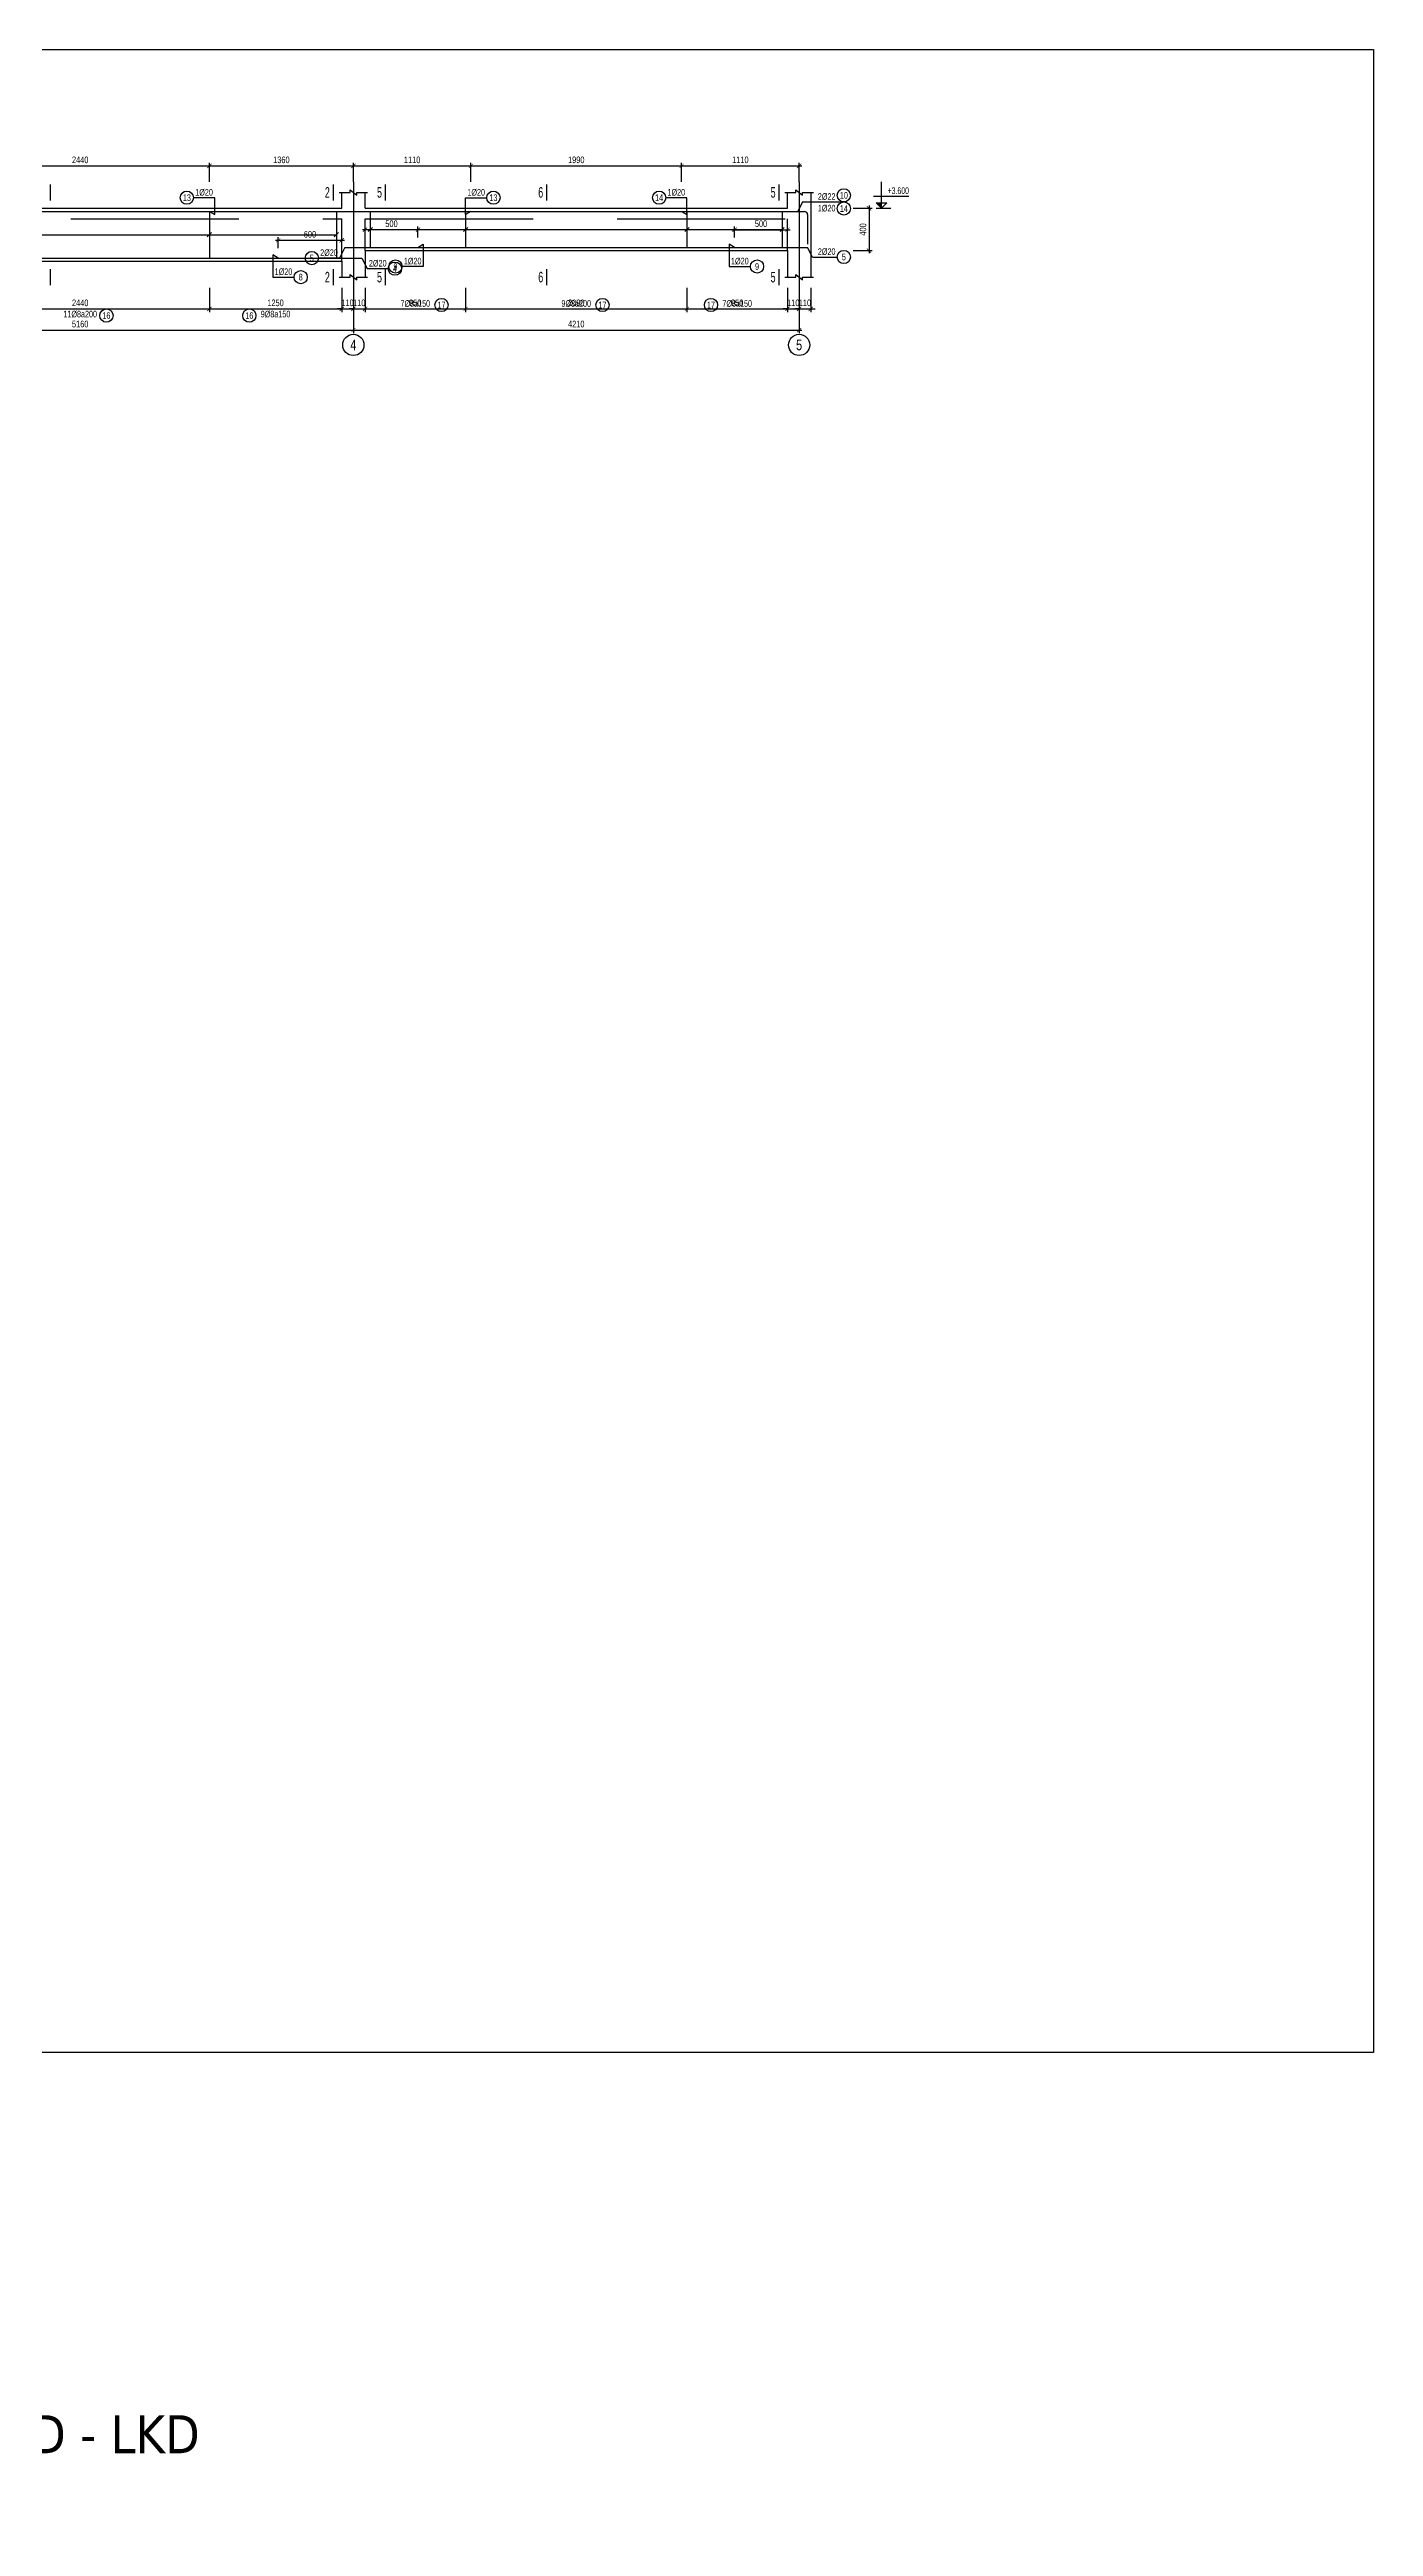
# Model space of a CAD drawing. Header units: inches. Extents: x 442278 to 842836, y -356313 to 59457.
# Drawn here: x 640877 to 653382, y -89440 to -66055 of the extents above; entities that cross this region are included whole.
import ezdxf
from ezdxf.enums import TextEntityAlignment as Align

# ---------------------------------------------------------------- set-up
doc = ezdxf.new("R2010")
doc.units = ezdxf.units.IN
doc.header["$LTSCALE"] = 250
doc.header["$MEASUREMENT"] = 0
doc.linetypes.add('CENTER', pattern=[50.8, 31.75, -6.35, 6.35, -6.35])
doc.linetypes.add('HIDDEN', pattern=[9.525, 6.35, -3.175])
for name, color, linetype in [('LA.BT', 7, 'Continuous'), ('LA.DIM', 251, 'Continuous'), ('LA.DUT', 251, 'HIDDEN'), ('LA.KHAC', 252, 'Continuous'), ('LA.MC', 6, 'Continuous'), ('LA.TC', 3, 'Continuous'), ('LA.TD', 30, 'Continuous'), ('LA.TEXT', 60, 'Continuous'), ('LA.TEXT.MC', 120, 'Continuous'), ('LA.TRUC', 251, 'CENTER'), ('XDIT-MANH', 252, 'Continuous')]:
    doc.layers.add(name, color=color, linetype=linetype)
doc.styles.add('AVANTH', font='')
doc.styles.add('S.BTEXT', font='arial.ttf', dxfattribs={"width": 0.75})
doc.styles.add('S.STEXT', font='arial.ttf', dxfattribs={"width": 0.7})
doc.styles.get('AVANTH').set_extended_font_data('.VnAvantH')
doc.dimstyles.new('S.DIM25', dxfattribs={"dimtxt": 62.5, "dimasz": 40, "dimexe": 30, "dimexo": 0, "dimgap": 25, "dimtad": 1, "dimdec": 0, "dimzin": 13, "dimdsep": 46, "dimtxsty": 'S.STEXT', "dimblk": 'ARCHTICK', "dimcen": 0, "dimdle": 25, "dimclrd": 251, "dimclre": 251, "dimclrt": 60, "dimadec": 0, "dimazin": 0, "dimtfac": 1, "dimtdec": 0, "dimtix": 1, "dimtmove": 2, "dimatfit": 3, "dimfxl": 1, "dimtolj": 1, "dimtzin": 13, "dimarcsym": 0})

# ---------------------------------------------------------------- blocks, each defined once
blk = doc.blocks.new('_ArchTick')
at = {"color": 0, "linetype": 'ByBlock', "const_width": 0.15}
blk.add_lwpolyline([(-0.5, -0.5), (0.5, 0.5)], dxfattribs=at)
blk = doc.blocks.new('*D498')
at = {"layer": 'DEFPOINTS', "color": 0, "transparency": 16777216}
for p in [(638587, -68304), (643747, -68304), (643747, -68704)]:
    blk.add_point(p, dxfattribs=at)
at = {"layer": 'LA.DIM', "color": 251, "lineweight": -2, "transparency": 16777216}
for p, q in [((638587, -68304), (638587, -68734)), ((643747, -68304), (643747, -68734)), ((638562, -68704), (643772, -68704))]:
    blk.add_line(p, q, dxfattribs=at)
at = {"layer": 'LA.DIM', "color": 251, "lineweight": -2, "transparency": 16777216, "xscale": 40, "yscale": 40, "zscale": 40, "rotation": 180}
blk.add_blockref('_ArchTick', (638587, -68704), dxfattribs=at)
at = {"layer": 'LA.DIM', "color": 251, "lineweight": -2, "transparency": 16777216, "xscale": 40, "yscale": 40, "zscale": 40}
blk.add_blockref('_ArchTick', (643747, -68704), dxfattribs=at)
at = {"layer": 'LA.DIM', "color": 60, "transparency": 16777216, "insert": (641167, -68647), "char_height": 62.5, "attachment_point": 5, "style": 'S.STEXT'}
blk.add_mtext('\\A1;5160', dxfattribs=at)
blk = doc.blocks.new('*D499')
at = {"layer": 'DEFPOINTS', "color": 0, "transparency": 16777216}
for p in [(643747, -68304), (647957, -68304), (647957, -68704)]:
    blk.add_point(p, dxfattribs=at)
at = {"layer": 'LA.DIM', "color": 251, "lineweight": -2, "transparency": 16777216}
for p, q in [((643747, -68304), (643747, -68734)), ((647957, -68304), (647957, -68734)), ((643722, -68704), (647982, -68704))]:
    blk.add_line(p, q, dxfattribs=at)
at = {"layer": 'LA.DIM', "color": 251, "lineweight": -2, "transparency": 16777216, "xscale": 40, "yscale": 40, "zscale": 40, "rotation": 180}
blk.add_blockref('_ArchTick', (643747, -68704), dxfattribs=at)
at = {"layer": 'LA.DIM', "color": 251, "lineweight": -2, "transparency": 16777216, "xscale": 40, "yscale": 40, "zscale": 40}
blk.add_blockref('_ArchTick', (647957, -68704), dxfattribs=at)
at = {"layer": 'LA.DIM', "color": 60, "transparency": 16777216, "insert": (645852, -68647), "char_height": 62.5, "attachment_point": 5, "style": 'S.STEXT'}
blk.add_mtext('\\A1;4210', dxfattribs=at)
blk = doc.blocks.new('*D506')
at = {"layer": 'DEFPOINTS', "color": 0, "transparency": 16777216}
for p in [(643637, -68304), (643747, -68304), (643747, -68504)]:
    blk.add_point(p, dxfattribs=at)
at = {"layer": 'LA.DIM', "color": 251, "lineweight": -2, "transparency": 16777216}
for p, q in [((643637, -68504), (643597, -68504)), ((643637, -68304), (643637, -68534)), ((643637, -68504), (643747, -68504)), ((643747, -68304), (643747, -68534)), ((643747, -68504), (643787, -68504))]:
    blk.add_line(p, q, dxfattribs=at)
at = {"layer": 'LA.DIM', "color": 251, "lineweight": -2, "transparency": 16777216, "xscale": 40, "yscale": 40, "zscale": 40}
blk.add_blockref('_ArchTick', (643637, -68504), dxfattribs=at)
at = {"layer": 'LA.DIM', "color": 251, "lineweight": -2, "transparency": 16777216, "xscale": 40, "yscale": 40, "zscale": 40, "rotation": 180}
blk.add_blockref('_ArchTick', (643747, -68504), dxfattribs=at)
at = {"layer": 'LA.DIM', "color": 60, "transparency": 16777216, "insert": (643692, -68447), "char_height": 62.5, "attachment_point": 5, "style": 'S.STEXT'}
blk.add_mtext('\\A1;110', dxfattribs=at)
blk = doc.blocks.new('*D507')
at = {"layer": 'DEFPOINTS', "color": 0, "transparency": 16777216}
for p in [(643747, -68304), (643857, -68304), (643857, -68504)]:
    blk.add_point(p, dxfattribs=at)
at = {"layer": 'LA.DIM', "color": 251, "lineweight": -2, "transparency": 16777216}
for p, q in [((643747, -68504), (643707, -68504)), ((643747, -68304), (643747, -68534)), ((643747, -68504), (643857, -68504)), ((643857, -68304), (643857, -68534)), ((643857, -68504), (643897, -68504))]:
    blk.add_line(p, q, dxfattribs=at)
at = {"layer": 'LA.DIM', "color": 251, "lineweight": -2, "transparency": 16777216, "xscale": 40, "yscale": 40, "zscale": 40}
blk.add_blockref('_ArchTick', (643747, -68504), dxfattribs=at)
at = {"layer": 'LA.DIM', "color": 251, "lineweight": -2, "transparency": 16777216, "xscale": 40, "yscale": 40, "zscale": 40, "rotation": 180}
blk.add_blockref('_ArchTick', (643857, -68504), dxfattribs=at)
at = {"layer": 'LA.DIM', "color": 60, "transparency": 16777216, "insert": (643802, -68447), "char_height": 62.5, "attachment_point": 5, "style": 'S.STEXT'}
blk.add_mtext('\\A1;110', dxfattribs=at)
blk = doc.blocks.new('*D508')
at = {"layer": 'DEFPOINTS', "color": 0, "transparency": 16777216}
for p in [(647847, -68304), (647957, -68304), (647957, -68504)]:
    blk.add_point(p, dxfattribs=at)
at = {"layer": 'LA.DIM', "color": 251, "lineweight": -2, "transparency": 16777216}
for p, q in [((647847, -68504), (647807, -68504)), ((647847, -68304), (647847, -68534)), ((647847, -68504), (647957, -68504)), ((647957, -68304), (647957, -68534)), ((647957, -68504), (647997, -68504))]:
    blk.add_line(p, q, dxfattribs=at)
at = {"layer": 'LA.DIM', "color": 251, "lineweight": -2, "transparency": 16777216, "xscale": 40, "yscale": 40, "zscale": 40}
blk.add_blockref('_ArchTick', (647847, -68504), dxfattribs=at)
at = {"layer": 'LA.DIM', "color": 251, "lineweight": -2, "transparency": 16777216, "xscale": 40, "yscale": 40, "zscale": 40, "rotation": 180}
blk.add_blockref('_ArchTick', (647957, -68504), dxfattribs=at)
at = {"layer": 'LA.DIM', "color": 60, "transparency": 16777216, "insert": (647902, -68447), "char_height": 62.5, "attachment_point": 5, "style": 'S.STEXT'}
blk.add_mtext('\\A1;110', dxfattribs=at)
blk = doc.blocks.new('*D509')
at = {"layer": 'DEFPOINTS', "color": 0, "transparency": 16777216}
for p in [(647957, -68304), (648067, -68304), (648067, -68504)]:
    blk.add_point(p, dxfattribs=at)
at = {"layer": 'LA.DIM', "color": 251, "lineweight": -2, "transparency": 16777216}
for p, q in [((647957, -68504), (647917, -68504)), ((647957, -68304), (647957, -68534)), ((647957, -68504), (648067, -68504)), ((648067, -68304), (648067, -68534)), ((648067, -68504), (648107, -68504))]:
    blk.add_line(p, q, dxfattribs=at)
at = {"layer": 'LA.DIM', "color": 251, "lineweight": -2, "transparency": 16777216, "xscale": 40, "yscale": 40, "zscale": 40}
blk.add_blockref('_ArchTick', (647957, -68504), dxfattribs=at)
at = {"layer": 'LA.DIM', "color": 251, "lineweight": -2, "transparency": 16777216, "xscale": 40, "yscale": 40, "zscale": 40, "rotation": 180}
blk.add_blockref('_ArchTick', (648067, -68504), dxfattribs=at)
at = {"layer": 'LA.DIM', "color": 60, "transparency": 16777216, "insert": (648012, -68447), "char_height": 62.5, "attachment_point": 5, "style": 'S.STEXT'}
blk.add_mtext('\\A1;110', dxfattribs=at)
blk = doc.blocks.new('*D515')
at = {"layer": 'DEFPOINTS', "color": 0, "transparency": 16777216}
for p in [(643037, -67931), (643637, -67856), (643637, -67931)]:
    blk.add_point(p, dxfattribs=at)
at = {"layer": 'LA.DIM', "color": 251, "lineweight": -2, "transparency": 16777216}
for p, q in [((643012, -67856), (643662, -67856)), ((643037, -67931), (643037, -67826)), ((643637, -67931), (643637, -67826))]:
    blk.add_line(p, q, dxfattribs=at)
at = {"layer": 'LA.DIM', "color": 251, "lineweight": -2, "transparency": 16777216, "xscale": 40, "yscale": 40, "zscale": 40, "rotation": 180}
blk.add_blockref('_ArchTick', (643037, -67856), dxfattribs=at)
at = {"layer": 'LA.DIM', "color": 251, "lineweight": -2, "transparency": 16777216, "xscale": 40, "yscale": 40, "zscale": 40}
blk.add_blockref('_ArchTick', (643637, -67856), dxfattribs=at)
at = {"layer": 'LA.DIM', "color": 60, "transparency": 16777216, "insert": (643337, -67800), "char_height": 62.5, "attachment_point": 5, "style": 'S.STEXT'}
blk.add_mtext('\\A1;600', dxfattribs=at)
blk = doc.blocks.new('*D516')
at = {"layer": 'DEFPOINTS', "color": 0, "transparency": 16777216}
for p in [(643857, -67756), (643857, -67831), (644357, -67831)]:
    blk.add_point(p, dxfattribs=at)
at = {"layer": 'LA.DIM', "color": 251, "lineweight": -2, "transparency": 16777216}
for p, q in [((644382, -67756), (643832, -67756)), ((643857, -67831), (643857, -67726)), ((644357, -67831), (644357, -67726))]:
    blk.add_line(p, q, dxfattribs=at)
at = {"layer": 'LA.DIM', "color": 251, "lineweight": -2, "transparency": 16777216, "xscale": 40, "yscale": 40, "zscale": 40, "rotation": 180}
blk.add_blockref('_ArchTick', (643857, -67756), dxfattribs=at)
at = {"layer": 'LA.DIM', "color": 251, "lineweight": -2, "transparency": 16777216, "xscale": 40, "yscale": 40, "zscale": 40}
blk.add_blockref('_ArchTick', (644357, -67756), dxfattribs=at)
at = {"layer": 'LA.DIM', "color": 60, "transparency": 16777216, "insert": (644107, -67700), "char_height": 62.5, "attachment_point": 5, "style": 'S.STEXT'}
blk.add_mtext('\\A1;500', dxfattribs=at)
blk = doc.blocks.new('*D517')
at = {"layer": 'DEFPOINTS', "color": 0, "transparency": 16777216}
for p in [(647847, -67756), (647347, -67831), (647847, -67831)]:
    blk.add_point(p, dxfattribs=at)
at = {"layer": 'LA.DIM', "color": 251, "lineweight": -2, "transparency": 16777216}
for p, q in [((647322, -67756), (647872, -67756)), ((647347, -67831), (647347, -67726)), ((647847, -67831), (647847, -67726))]:
    blk.add_line(p, q, dxfattribs=at)
at = {"layer": 'LA.DIM', "color": 251, "lineweight": -2, "transparency": 16777216, "xscale": 40, "yscale": 40, "zscale": 40, "rotation": 180}
blk.add_blockref('_ArchTick', (647347, -67756), dxfattribs=at)
at = {"layer": 'LA.DIM', "color": 251, "lineweight": -2, "transparency": 16777216, "xscale": 40, "yscale": 40, "zscale": 40}
blk.add_blockref('_ArchTick', (647847, -67756), dxfattribs=at)
at = {"layer": 'LA.DIM', "color": 60, "transparency": 16777216, "insert": (647597, -67700), "char_height": 62.5, "attachment_point": 5, "style": 'S.STEXT'}
blk.add_mtext('\\A1;500', dxfattribs=at)
blk = doc.blocks.new('*D526')
at = {"layer": 'DEFPOINTS', "color": 0, "transparency": 16777216}
for p in [(639947, -67304), (642387, -67154), (642387, -67304)]:
    blk.add_point(p, dxfattribs=at)
at = {"layer": 'LA.DIM', "color": 251, "lineweight": -2, "transparency": 16777216}
for p, q in [((639922, -67154), (642412, -67154)), ((639947, -67304), (639947, -67124)), ((642387, -67304), (642387, -67124))]:
    blk.add_line(p, q, dxfattribs=at)
at = {"layer": 'LA.DIM', "color": 251, "lineweight": -2, "transparency": 16777216, "xscale": 40, "yscale": 40, "zscale": 40, "rotation": 180}
blk.add_blockref('_ArchTick', (639947, -67154), dxfattribs=at)
at = {"layer": 'LA.DIM', "color": 251, "lineweight": -2, "transparency": 16777216, "xscale": 40, "yscale": 40, "zscale": 40}
blk.add_blockref('_ArchTick', (642387, -67154), dxfattribs=at)
at = {"layer": 'LA.DIM', "color": 60, "transparency": 16777216, "insert": (641167, -67097), "char_height": 62.5, "attachment_point": 5, "style": 'S.STEXT'}
blk.add_mtext('\\A1;2440', dxfattribs=at)
blk = doc.blocks.new('*D527')
at = {"layer": 'DEFPOINTS', "color": 0, "transparency": 16777216}
for p in [(642387, -67304), (643747, -67154), (643747, -67304)]:
    blk.add_point(p, dxfattribs=at)
at = {"layer": 'LA.DIM', "color": 251, "lineweight": -2, "transparency": 16777216}
for p, q in [((642362, -67154), (643772, -67154)), ((642387, -67304), (642387, -67124)), ((643747, -67304), (643747, -67124))]:
    blk.add_line(p, q, dxfattribs=at)
at = {"layer": 'LA.DIM', "color": 251, "lineweight": -2, "transparency": 16777216, "xscale": 40, "yscale": 40, "zscale": 40, "rotation": 180}
blk.add_blockref('_ArchTick', (642387, -67154), dxfattribs=at)
at = {"layer": 'LA.DIM', "color": 251, "lineweight": -2, "transparency": 16777216, "xscale": 40, "yscale": 40, "zscale": 40}
blk.add_blockref('_ArchTick', (643747, -67154), dxfattribs=at)
at = {"layer": 'LA.DIM', "color": 60, "transparency": 16777216, "insert": (643067, -67097), "char_height": 62.5, "attachment_point": 5, "style": 'S.STEXT'}
blk.add_mtext('\\A1;1360', dxfattribs=at)
blk = doc.blocks.new('*D528')
at = {"layer": 'DEFPOINTS', "color": 0, "transparency": 16777216}
for p in [(643747, -67304), (644857, -67154), (644857, -67304)]:
    blk.add_point(p, dxfattribs=at)
at = {"layer": 'LA.DIM', "color": 251, "lineweight": -2, "transparency": 16777216}
for p, q in [((643722, -67154), (644882, -67154)), ((643747, -67304), (643747, -67124)), ((644857, -67304), (644857, -67124))]:
    blk.add_line(p, q, dxfattribs=at)
at = {"layer": 'LA.DIM', "color": 251, "lineweight": -2, "transparency": 16777216, "xscale": 40, "yscale": 40, "zscale": 40, "rotation": 180}
blk.add_blockref('_ArchTick', (643747, -67154), dxfattribs=at)
at = {"layer": 'LA.DIM', "color": 251, "lineweight": -2, "transparency": 16777216, "xscale": 40, "yscale": 40, "zscale": 40}
blk.add_blockref('_ArchTick', (644857, -67154), dxfattribs=at)
at = {"layer": 'LA.DIM', "color": 60, "transparency": 16777216, "insert": (644302, -67097), "char_height": 62.5, "attachment_point": 5, "style": 'S.STEXT'}
blk.add_mtext('\\A1;1110', dxfattribs=at)
blk = doc.blocks.new('*D529')
at = {"layer": 'DEFPOINTS', "color": 0, "transparency": 16777216}
for p in [(644857, -67304), (646847, -67154), (646847, -67304)]:
    blk.add_point(p, dxfattribs=at)
at = {"layer": 'LA.DIM', "color": 251, "lineweight": -2, "transparency": 16777216}
for p, q in [((644832, -67154), (646872, -67154)), ((644857, -67304), (644857, -67124)), ((646847, -67304), (646847, -67124))]:
    blk.add_line(p, q, dxfattribs=at)
at = {"layer": 'LA.DIM', "color": 251, "lineweight": -2, "transparency": 16777216, "xscale": 40, "yscale": 40, "zscale": 40, "rotation": 180}
blk.add_blockref('_ArchTick', (644857, -67154), dxfattribs=at)
at = {"layer": 'LA.DIM', "color": 251, "lineweight": -2, "transparency": 16777216, "xscale": 40, "yscale": 40, "zscale": 40}
blk.add_blockref('_ArchTick', (646847, -67154), dxfattribs=at)
at = {"layer": 'LA.DIM', "color": 60, "transparency": 16777216, "insert": (645852, -67097), "char_height": 62.5, "attachment_point": 5, "style": 'S.STEXT'}
blk.add_mtext('\\A1;1990', dxfattribs=at)
blk = doc.blocks.new('*D530')
at = {"layer": 'DEFPOINTS', "color": 0, "transparency": 16777216}
for p in [(646847, -67304), (647957, -67154), (647957, -67304)]:
    blk.add_point(p, dxfattribs=at)
at = {"layer": 'LA.DIM', "color": 251, "lineweight": -2, "transparency": 16777216}
for p, q in [((646822, -67154), (647982, -67154)), ((646847, -67304), (646847, -67124)), ((647957, -67304), (647957, -67124))]:
    blk.add_line(p, q, dxfattribs=at)
at = {"layer": 'LA.DIM', "color": 251, "lineweight": -2, "transparency": 16777216, "xscale": 40, "yscale": 40, "zscale": 40, "rotation": 180}
blk.add_blockref('_ArchTick', (646847, -67154), dxfattribs=at)
at = {"layer": 'LA.DIM', "color": 251, "lineweight": -2, "transparency": 16777216, "xscale": 40, "yscale": 40, "zscale": 40}
blk.add_blockref('_ArchTick', (647957, -67154), dxfattribs=at)
at = {"layer": 'LA.DIM', "color": 60, "transparency": 16777216, "insert": (647402, -67097), "char_height": 62.5, "attachment_point": 5, "style": 'S.STEXT'}
blk.add_mtext('\\A1;1110', dxfattribs=at)
blk = doc.blocks.new('*D541')
at = {"layer": 'DEFPOINTS', "color": 0, "transparency": 16777216}
for p in [(639947, -68304), (642387, -68304), (642387, -68504)]:
    blk.add_point(p, dxfattribs=at)
at = {"layer": 'LA.DIM', "color": 251, "lineweight": -2, "transparency": 16777216}
for p, q in [((639922, -68504), (642412, -68504)), ((639947, -68304), (639947, -68534)), ((642387, -68304), (642387, -68534))]:
    blk.add_line(p, q, dxfattribs=at)
at = {"layer": 'LA.DIM', "color": 251, "lineweight": -2, "transparency": 16777216, "xscale": 40, "yscale": 40, "zscale": 40, "rotation": 180}
blk.add_blockref('_ArchTick', (639947, -68504), dxfattribs=at)
at = {"layer": 'LA.DIM', "color": 251, "lineweight": -2, "transparency": 16777216, "xscale": 40, "yscale": 40, "zscale": 40}
blk.add_blockref('_ArchTick', (642387, -68504), dxfattribs=at)
at = {"layer": 'LA.DIM', "color": 60, "transparency": 16777216, "insert": (641167, -68447), "char_height": 62.5, "attachment_point": 5, "style": 'S.STEXT'}
blk.add_mtext('\\A1;2440', dxfattribs=at)
blk = doc.blocks.new('*D542')
at = {"layer": 'DEFPOINTS', "color": 0, "transparency": 16777216}
for p in [(642387, -68304), (643637, -68304), (643637, -68504)]:
    blk.add_point(p, dxfattribs=at)
at = {"layer": 'LA.DIM', "color": 251, "lineweight": -2, "transparency": 16777216}
for p, q in [((642362, -68504), (643662, -68504)), ((642387, -68304), (642387, -68534)), ((643637, -68304), (643637, -68534))]:
    blk.add_line(p, q, dxfattribs=at)
at = {"layer": 'LA.DIM', "color": 251, "lineweight": -2, "transparency": 16777216, "xscale": 40, "yscale": 40, "zscale": 40, "rotation": 180}
blk.add_blockref('_ArchTick', (642387, -68504), dxfattribs=at)
at = {"layer": 'LA.DIM', "color": 251, "lineweight": -2, "transparency": 16777216, "xscale": 40, "yscale": 40, "zscale": 40}
blk.add_blockref('_ArchTick', (643637, -68504), dxfattribs=at)
at = {"layer": 'LA.DIM', "color": 60, "transparency": 16777216, "insert": (643012, -68447), "char_height": 62.5, "attachment_point": 5, "style": 'S.STEXT'}
blk.add_mtext('\\A1;1250', dxfattribs=at)
blk = doc.blocks.new('*D543')
at = {"layer": 'DEFPOINTS', "color": 0, "transparency": 16777216}
for p in [(643857, -68304), (644807, -68304), (644807, -68504)]:
    blk.add_point(p, dxfattribs=at)
at = {"layer": 'LA.DIM', "color": 251, "lineweight": -2, "transparency": 16777216}
for p, q in [((643832, -68504), (644832, -68504)), ((643857, -68304), (643857, -68534)), ((644807, -68304), (644807, -68534))]:
    blk.add_line(p, q, dxfattribs=at)
at = {"layer": 'LA.DIM', "color": 251, "lineweight": -2, "transparency": 16777216, "xscale": 40, "yscale": 40, "zscale": 40, "rotation": 180}
blk.add_blockref('_ArchTick', (643857, -68504), dxfattribs=at)
at = {"layer": 'LA.DIM', "color": 251, "lineweight": -2, "transparency": 16777216, "xscale": 40, "yscale": 40, "zscale": 40}
blk.add_blockref('_ArchTick', (644807, -68504), dxfattribs=at)
at = {"layer": 'LA.DIM', "color": 60, "transparency": 16777216, "insert": (644332, -68447), "char_height": 62.5, "attachment_point": 5, "style": 'S.STEXT'}
blk.add_mtext('\\A1;950', dxfattribs=at)
blk = doc.blocks.new('*D544')
at = {"layer": 'DEFPOINTS', "color": 0, "transparency": 16777216}
for p in [(644807, -68304), (646897, -68304), (646897, -68504)]:
    blk.add_point(p, dxfattribs=at)
at = {"layer": 'LA.DIM', "color": 251, "lineweight": -2, "transparency": 16777216}
for p, q in [((644782, -68504), (646922, -68504)), ((644807, -68304), (644807, -68534)), ((646897, -68304), (646897, -68534))]:
    blk.add_line(p, q, dxfattribs=at)
at = {"layer": 'LA.DIM', "color": 251, "lineweight": -2, "transparency": 16777216, "xscale": 40, "yscale": 40, "zscale": 40, "rotation": 180}
blk.add_blockref('_ArchTick', (644807, -68504), dxfattribs=at)
at = {"layer": 'LA.DIM', "color": 251, "lineweight": -2, "transparency": 16777216, "xscale": 40, "yscale": 40, "zscale": 40}
blk.add_blockref('_ArchTick', (646897, -68504), dxfattribs=at)
at = {"layer": 'LA.DIM', "color": 60, "transparency": 16777216, "insert": (645852, -68447), "char_height": 62.5, "attachment_point": 5, "style": 'S.STEXT'}
blk.add_mtext('\\A1;2090', dxfattribs=at)
blk = doc.blocks.new('*D545')
at = {"layer": 'DEFPOINTS', "color": 0, "transparency": 16777216}
for p in [(646897, -68304), (647847, -68304), (647847, -68504)]:
    blk.add_point(p, dxfattribs=at)
at = {"layer": 'LA.DIM', "color": 251, "lineweight": -2, "transparency": 16777216}
for p, q in [((646872, -68504), (647872, -68504)), ((646897, -68304), (646897, -68534)), ((647847, -68304), (647847, -68534))]:
    blk.add_line(p, q, dxfattribs=at)
at = {"layer": 'LA.DIM', "color": 251, "lineweight": -2, "transparency": 16777216, "xscale": 40, "yscale": 40, "zscale": 40, "rotation": 180}
blk.add_blockref('_ArchTick', (646897, -68504), dxfattribs=at)
at = {"layer": 'LA.DIM', "color": 251, "lineweight": -2, "transparency": 16777216, "xscale": 40, "yscale": 40, "zscale": 40}
blk.add_blockref('_ArchTick', (647847, -68504), dxfattribs=at)
at = {"layer": 'LA.DIM', "color": 60, "transparency": 16777216, "insert": (647372, -68447), "char_height": 62.5, "attachment_point": 5, "style": 'S.STEXT'}
blk.add_mtext('\\A1;950', dxfattribs=at)
blk = doc.blocks.new('BLOCK.COS')
at = {"layer": 'LA.KHAC'}
blk.add_hatch(color=256, dxfattribs=at).paths.add_polyline_path([(37.5, 50), (87.5, 0), (87.5, 50)])
at = {"layer": 'LA.KHAC', "color": 5}
for p, q in [((37.5, 50), (137.5, 50)), ((87.5, 0), (37.5, 50)), ((37.5, 0), (175, 0)), ((87.5, 0), (87.5, 50)), ((87.5, 0), (137.5, 50))]:
    blk.add_line(p, q, dxfattribs=at)
blk = doc.blocks.new('*D546')
at = {"layer": 'DEFPOINTS', "color": 0, "transparency": 16777216}
for p in [(648467, -67554), (648467, -67954), (648617, -67954)]:
    blk.add_point(p, dxfattribs=at)
at = {"layer": 'LA.DIM', "color": 251, "lineweight": -2, "transparency": 16777216}
for p, q in [((648467, -67554), (648647, -67554)), ((648617, -67529), (648617, -67979)), ((648467, -67954), (648647, -67954))]:
    blk.add_line(p, q, dxfattribs=at)
at = {"layer": 'LA.DIM', "color": 251, "lineweight": -2, "transparency": 16777216, "xscale": 40, "yscale": 40, "zscale": 40}
for p, rotation in [((648617, -67554), 90), ((648617, -67954), 270)]:
    blk.add_blockref('_ArchTick', p, dxfattribs=dict(at, rotation=rotation))
at = {"layer": 'LA.DIM', "color": 60, "transparency": 16777216, "insert": (648560, -67754), "char_height": 62.5, "attachment_point": 5, "rotation": 90, "style": 'S.STEXT'}
blk.add_mtext('\\A1;400', dxfattribs=at)

msp = doc.modelspace()

# ---------------------------------------------------------------- linework, layer by layer
at = {"layer": 'LA.BT'}
for p, q in [((638696.99, -67553.94), (643636.99, -67553.94)), ((643636.99, -67553.94), (643636.99, -67403.94)), ((643856.99, -67553.94), (643856.99, -67403.94)), ((643856.99, -67553.94), (647846.99, -67553.94)), ((647846.99, -67553.94), (647846.99, -67403.94)), ((648066.99, -67403.94), (648066.99, -68203.94)), ((643856.99, -67953.94), (647846.99, -67953.94)), ((643856.99, -67953.94), (643856.99, -68203.94)), ((647846.99, -67953.94), (647846.99, -68203.94)), ((638696.99, -68053.94), (643636.99, -68053.94)), ((643636.99, -68053.94), (643636.99, -68203.94))]:
    msp.add_line(p, q, dxfattribs=at)
at = {"layer": 'LA.DUT'}
for p, q in [((638696.99, -67653.94), (643636.99, -67653.94)), ((643636.99, -68053.94), (643636.99, -67653.94)), ((643856.99, -67653.94), (647846.99, -67653.94)), ((643856.99, -67953.94), (643856.99, -67653.94)), ((647846.99, -67953.94), (647846.99, -67653.94))]:
    msp.add_line(p, q, dxfattribs=at)
at = {"layer": 'LA.KHAC'}
for p, q in [((648734.49, -67553.94), (648734.49, -67303.94)), ((642436.99, -67453.94), (642236.99, -67453.94)), ((642436.99, -67613.94), (642436.99, -67453.94)), ((644806.99, -67453.94), (645006.99, -67453.94)), ((644806.99, -67613.94), (644806.99, -67453.94)), ((646896.99, -67453.94), (646696.99, -67453.94)), ((646896.99, -67613.94), (646896.99, -67453.94)), ((647988.24, -67493.94), (647943.24, -67583.94)), ((647988.24, -67493.94), (648379.49, -67493.94)), ((648659.49, -67438.94), (648994.49, -67438.94)), ((638746.99, -67803.94), (643586.99, -67803.94)), ((643906.99, -67753.94), (647796.99, -67753.94)), ((642986.99, -67993.94), (642986.99, -68203.94)), ((643616.99, -68023.94), (643416.99, -68023.94)), ((643666.99, -67923.94), (643616.99, -68023.94)), ((643826.99, -68023.94), (643876.99, -68123.94)), ((644406.99, -67893.94), (644406.99, -68103.94)), ((647296.99, -67893.94), (647296.99, -68103.94)), ((648081.99, -68013.94), (648036.99, -67923.94)), ((648081.99, -68013.94), (648316.99, -68013.94)), ((642986.99, -68203.94), (643186.99, -68203.94)), ((643876.99, -68123.94), (644076.99, -68123.94)), ((644406.99, -68103.94), (644206.99, -68103.94)), ((647296.99, -68103.94), (647496.99, -68103.94))]:
    msp.add_line(p, q, dxfattribs=at)
at = {"layer": 'LA.KHAC', "color": 3}
for p, q in [((642366.99, -67823.94), (642406.99, -67783.94)), ((643566.99, -67823.94), (643606.99, -67783.94)), ((643886.99, -67773.94), (643926.99, -67733.94)), ((644786.99, -67773.94), (644826.99, -67733.94)), ((646876.99, -67773.94), (646916.99, -67733.94)), ((647776.99, -67773.94), (647816.99, -67733.94))]:
    msp.add_line(p, q, dxfattribs=at)
at = {"layer": 'LA.KHAC'}
for points in [[(643611.99, -67403.94), (643715.74, -67403.94), (643715.74, -67378.94), (643778.24, -67428.94), (643778.24, -67403.94), (643881.99, -67403.94)], [(647821.99, -67403.94), (647925.74, -67403.94), (647925.74, -67378.94), (647988.24, -67428.94), (647988.24, -67403.94), (648091.99, -67403.94)], [(643611.99, -68203.94), (643715.74, -68203.94), (643715.74, -68178.94), (643778.24, -68228.94), (643778.24, -68203.94), (643881.99, -68203.94)], [(647821.99, -68203.94), (647925.74, -68203.94), (647925.74, -68178.94), (647988.24, -68228.94), (647988.24, -68203.94), (648091.99, -68203.94)]]:
    msp.add_lwpolyline(points, dxfattribs=at)
for centre, radius in [((642174.49, -67453.94), 62.5), ((645069.49, -67453.94), 62.5), ((646634.49, -67453.94), 62.5), ((648379.49, -67431.44), 62.5), ((648379.49, -67556.44), 62.5), ((643354.49, -68023.94), 62.5), ((644144.49, -68103.94), 62.5), ((647559.49, -68103.94), 62.5), ((648379.49, -68013.94), 62.5), ((643249.49, -68203.94), 62.5), ((644139.49, -68123.94), 62.5), ((641414.49, -68566.94), 62.5), ((642764.49, -68566.94), 62.5), ((644579.49, -68466.94), 62.5), ((646099.49, -68466.94), 62.5), ((647124.49, -68466.94), 62.5), ((643746.99, -68843.94), 100), ((647956.99, -68843.94), 100)]:
    msp.add_circle(centre, radius, dxfattribs=at)
at = {"layer": 'LA.MC'}
for p, q in [((640887.82, -67478.94), (640887.82, -67328.94)), ((643557.82, -67478.94), (643557.82, -67328.94)), ((644050.32, -67478.94), (644050.32, -67328.94)), ((645572.82, -67478.94), (645572.82, -67328.94)), ((647767.82, -67478.94), (647767.82, -67328.94)), ((640887.82, -68278.94), (640887.82, -68128.94)), ((643557.82, -68278.94), (643557.82, -68128.94)), ((644050.32, -68278.94), (644050.32, -68128.94)), ((645572.82, -68278.94), (645572.82, -68128.94)), ((647767.82, -68278.94), (647767.82, -68128.94))]:
    msp.add_line(p, q, dxfattribs=at)
at = {"layer": 'LA.TC'}
for p, q in [((628926.99, -67583.94), (648006.99, -67583.94)), ((642386.99, -67583.94), (644856.99, -67583.94)), ((642386.99, -67583.94), (642436.99, -67613.94)), ((644856.99, -67583.94), (644806.99, -67613.94)), ((646846.99, -67583.94), (648006.99, -67583.94)), ((646846.99, -67583.94), (646896.99, -67613.94)), ((648036.99, -67613.94), (648036.99, -67893.94)), ((638506.99, -68023.94), (643826.99, -68023.94)), ((639296.99, -68023.94), (643036.99, -68023.94)), ((643036.99, -68023.94), (642986.99, -67993.94)), ((643666.99, -67923.94), (648036.99, -67923.94)), ((644356.99, -67923.94), (644406.99, -67893.94)), ((644356.99, -67923.94), (647346.99, -67923.94)), ((647346.99, -67923.94), (647296.99, -67893.94))]:
    msp.add_line(p, q, dxfattribs=at)
msp.add_arc((648006.99, -67613.94), 30, 0, 90, dxfattribs=at)
at = {"layer": 'LA.TD'}
for p, q in [((642386.99, -67583.94), (642386.99, -68023.94)), ((643586.99, -67583.94), (643586.99, -68023.94)), ((643906.99, -67583.94), (643906.99, -67923.94)), ((644806.99, -67583.94), (644806.99, -67923.94)), ((646896.99, -67583.94), (646896.99, -67923.94)), ((647796.99, -67583.94), (647796.99, -67923.94))]:
    msp.add_line(p, q, dxfattribs=at)
at = {"layer": 'LA.TRUC'}
for p, q in [((643746.99, -67303.94), (643746.99, -68303.94)), ((647956.99, -67303.94), (647956.99, -68303.94))]:
    msp.add_line(p, q, dxfattribs=at)
at = {"layer": 'XDIT-MANH'}
msp.add_lwpolyline([(623288.27, -66055.23), (653381.5, -66055.23), (653381.5, -84965.66), (623288.27, -84965.66)], close=True, dxfattribs=at)

# ---------------------------------------------------------------- block references
at = {"layer": 'LA.KHAC'}
msp.add_blockref('BLOCK.COS', (648646.99, -67553.94), dxfattribs=at)

# ---------------------------------------------------------------- texts
at = {"layer": 'LA.TEXT', "style": 'S.STEXT', "width": 0.75}
for s, p in [('13', (642174.49, -67453.94)), ('13', (645069.49, -67453.94)), ('14', (646634.49, -67453.94)), ('10', (648379.49, -67431.44)), ('14', (648379.49, -67556.44)), ('5', (643354.49, -68023.94)), ('5', (648379.49, -68013.94)), ('8', (643249.49, -68203.94)), ('4', (644139.49, -68123.94)), ('9', (644144.49, -68103.94)), ('9', (647559.49, -68103.94)), ('17', (644579.49, -68466.94)), ('17', (646099.49, -68466.94)), ('17', (647124.49, -68466.94)), ('16', (641414.49, -68566.94)), ('16', (642764.49, -68566.94))]:
    msp.add_text(s, height=62.5, dxfattribs=at).set_placement(p, align=Align.MIDDLE_CENTER)
at = {"layer": 'LA.TEXT', "style": 'S.STEXT'}
for s, width, p in [('1%%c20', 0.75, (642336.99, -67433.94)), ('1%%c20', 0.75, (644906.99, -67433.94)), ('1%%c20', 0.75, (646796.99, -67433.94)), ('2%%c22', 0.75, (648216.99, -67473.94)), ('1%%c20', 0.75, (648216.99, -67583.94)), ('2%%c20', 0.75, (643516.99, -68003.94)), ('2%%c20', 0.75, (643976.99, -68103.94)), ('1%%c20', 0.75, (644306.99, -68083.94)), ('1%%c20', 0.75, (647396.99, -68083.94)), ('2%%c20', 0.75, (648216.99, -67993.94)), ('1%%c20', 0.75, (643086.99, -68183.94)), ('7%%c8a150', 0.65, (644331.99, -68483.94)), ('9%%c8a200', 0.65, (645851.99, -68483.94)), ('7%%c8a150', 0.65, (647371.99, -68483.94)), ('11%%c8a200', 0.65, (641166.99, -68583.94)), ('9%%c8a150', 0.65, (643011.99, -68583.94))]:
    msp.add_text(s, height=62.5, dxfattribs=dict(at, width=width)).set_placement(p, align=Align.CENTER)
at = {"layer": 'LA.TEXT', "style": 'S.STEXT', "width": 0.6}
msp.add_text('+3.600', height=62.5, dxfattribs=at).set_placement((648994.49, -67418.94), align=Align.RIGHT)
at = {"layer": 'LA.TEXT', "color": 4, "style": 'S.BTEXT', "width": 0.75}
for s, p in [('4', (643746.99, -68843.94)), ('5', (647956.99, -68843.94))]:
    msp.add_text(s, height=100, dxfattribs=at).set_placement(p, align=Align.MIDDLE_CENTER)
at = {"layer": 'LA.TEXT', "insert": (630345, -89440.09), "char_height": 360, "width": 14164.1358, "attachment_point": 7, "style": 'AVANTH'}
msp.add_mtext('\\pi-1080,l1440,t1440;{\\fTahoma|b0|i0|c0|p34;-^ILỆNH: THIẾT KẾ DẦM - CBD\\P-^ILỆNH: LẤY KÍCH THƯỚC DẦM TỪ AUTOCAD - LKD\\P-^I3 LOẠI DẦM}', dxfattribs=at)
at = {"layer": 'LA.TEXT.MC', "style": 'S.BTEXT', "width": 0.6}
for s, p in [('2', (643524.49, -67453.94)), ('5', (644016.99, -67453.94)), ('6', (645539.49, -67453.94)), ('5', (647734.49, -67453.94)), ('2', (643524.49, -68253.94)), ('5', (644016.99, -68253.94)), ('6', (645539.49, -68253.94)), ('5', (647734.49, -68253.94))]:
    msp.add_text(s, height=100, dxfattribs=at).set_placement(p, align=Align.RIGHT)

# ---------------------------------------------------------------- dimensions: what is measured, and where the dimension line sits
at = {"layer": 'LA.DIM'}
for base, p1, p2, picture, middle in [((642386.99, -67153.94), (639946.99, -67303.94), (642386.99, -67303.94), '*D526', (641166.99, -67097.03)), ((643746.99, -67153.94), (642386.99, -67303.94), (643746.99, -67303.94), '*D527', (643066.99, -67097.01)), ((644856.99, -67153.94), (643746.99, -67303.94), (644856.99, -67303.94), '*D528', (644301.99, -67097.03)), ((646846.99, -67153.94), (644856.99, -67303.94), (646846.99, -67303.94), '*D529', (645851.99, -67097.03)), ((647956.99, -67153.94), (646846.99, -67303.94), (647956.99, -67303.94), '*D530', (647401.99, -67097.03)), ((643636.99, -67856.44), (643036.99, -67931.44), (643636.99, -67931.44), '*D515', (643336.99, -67799.53)), ((643856.99, -67756.44), (644356.99, -67831.44), (643856.99, -67831.44), '*D516', (644106.99, -67699.53)), ((647846.99, -67756.44), (647346.99, -67831.44), (647846.99, -67831.44), '*D517', (647596.99, -67699.53)), ((643746.99, -68703.94), (638586.99, -68303.94), (643746.99, -68303.94), '*D498', (641166.99, -68647.03)), ((642386.99, -68503.94), (639946.99, -68303.94), (642386.99, -68303.94), '*D541', (641166.99, -68447.03)), ((643636.99, -68503.94), (642386.99, -68303.94), (643636.99, -68303.94), '*D542', (643011.99, -68447.03)), ((643746.99, -68503.94), (643636.99, -68303.94), (643746.99, -68303.94), '*D506', (643691.99, -68447.03)), ((643856.99, -68503.94), (643746.99, -68303.94), (643856.99, -68303.94), '*D507', (643801.99, -68447.03)), ((647956.99, -68703.94), (643746.99, -68303.94), (647956.99, -68303.94), '*D499', (645851.99, -68647.03)), ((644806.99, -68503.94), (643856.99, -68303.94), (644806.99, -68303.94), '*D543', (644331.99, -68447.03)), ((646896.99, -68503.94), (644806.99, -68303.94), (646896.99, -68303.94), '*D544', (645851.99, -68447.03)), ((647846.99, -68503.94), (646896.99, -68303.94), (647846.99, -68303.94), '*D545', (647371.99, -68447.03)), ((647956.99, -68503.94), (647846.99, -68303.94), (647956.99, -68303.94), '*D508', (647901.99, -68447.03)), ((648066.99, -68503.94), (647956.99, -68303.94), (648066.99, -68303.94), '*D509', (648011.99, -68447.03))]:
    dim = msp.add_linear_dim(base=base, p1=p1, p2=p2, dimstyle='S.DIM25', dxfattribs=at)
    dim.commit()
    dim.dimension.update_dxf_attribs({"geometry": picture, "text_midpoint": middle})
dim = msp.add_linear_dim(base=(648616.99, -67953.94), p1=(648466.99, -67553.94), p2=(648466.99, -67953.94), angle=90, dimstyle='S.DIM25', dxfattribs=at)
dim.commit()
dim.dimension.update_dxf_attribs({"geometry": '*D546', "text_midpoint": (648560.08, -67753.94)})

doc.saveas('drawing.dxf')
